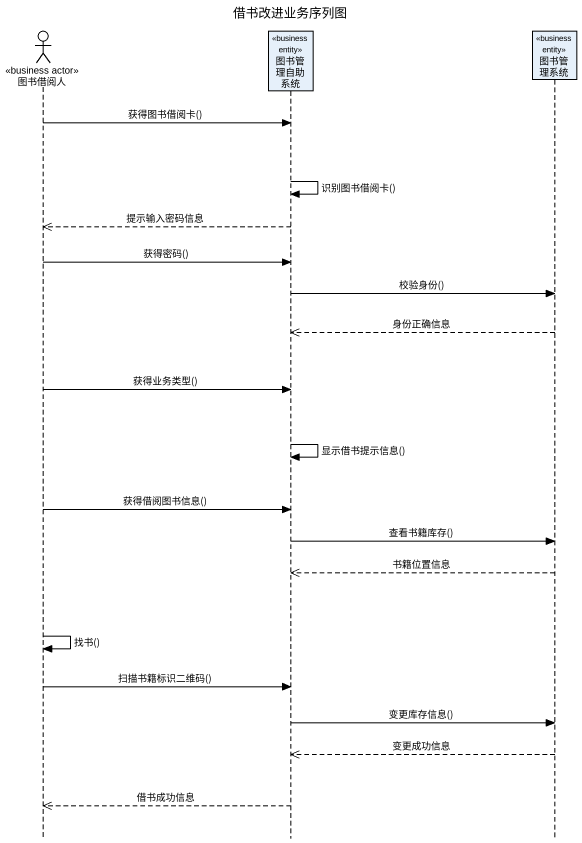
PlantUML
@startuml
title 借书改进业务序列图
hide footbox
actor 图书借阅人 <<business actor>>
participant 图书管理自助系统 <<business entity>>
participant 图书管理系统 <<business entity>>

图书借阅人 -> 图书管理自助系统 : 获得图书借阅卡()
图书管理自助系统 -> 图书管理自助系统 : 识别图书借阅卡()
图书管理自助系统 -->> 图书借阅人 : 提示输入密码信息
图书借阅人 -> 图书管理自助系统 : 获得密码()
图书管理自助系统 -> 图书管理系统 : 校验身份()
图书管理系统 -->> 图书管理自助系统 : 身份正确信息
图书借阅人 -> 图书管理自助系统 : 获得业务类型()
图书管理自助系统 -> 图书管理自助系统 : 显示借书提示信息()
图书借阅人 -> 图书管理自助系统 : 获得借阅图书信息()
图书管理自助系统 -> 图书管理系统 : 查看书籍库存()
图书管理系统 -->> 图书管理自助系统 : 书籍位置信息
图书借阅人 -> 图书借阅人 : 找书()
图书借阅人 -> 图书管理自助系统 : 扫描书籍标识二维码()
图书管理自助系统 -> 图书管理系统 : 变更库存信息()
图书管理系统 -->> 图书管理自助系统 : 变更成功信息
图书管理自助系统 -->> 图书借阅人 : 借书成功信息
@enduml
